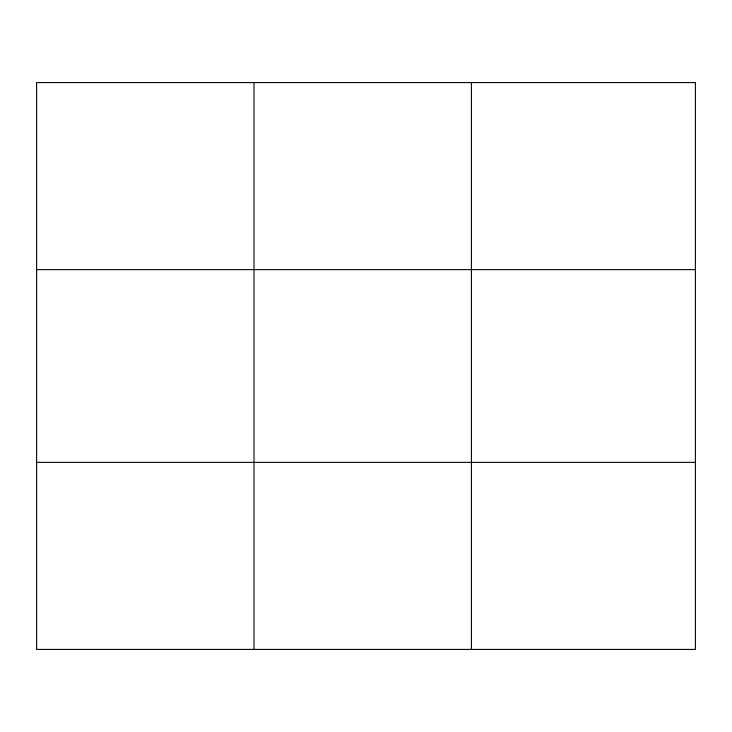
<?xml version="1.0" encoding="UTF-8"?>
<svg xmlns="http://www.w3.org/2000/svg" width="732" height="732" viewBox="0 0 732 732"><rect width="100%" height="100%" fill="white"/><g stroke="black" fill="none" stroke-linecap="round" stroke-linejoin="round"><path stroke-width="1.1" d="M254.004 649.421L254.004 82.579M471.408 649.421L471.408 82.579M36.6 269.632L695.4 269.632M36.6 462.368L695.4 462.368M695.4 82.579L695.4 649.421L36.6 649.421L36.6 82.579L695.4 82.579"/></g></svg>
